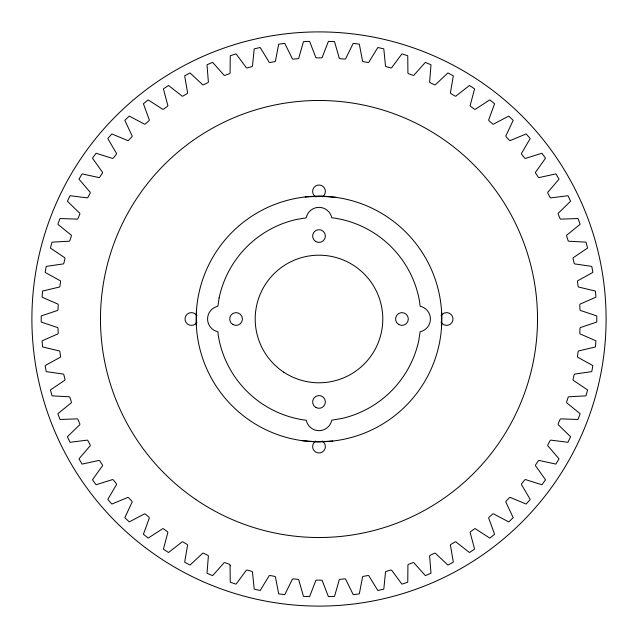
<?xml version="1.0" encoding="UTF-8"?>
<svg xmlns="http://www.w3.org/2000/svg" width="638" height="638" viewBox="0 0 638 638"><rect width="100%" height="100%" fill="white"/><g stroke="black" fill="none" stroke-linecap="round" stroke-linejoin="round"><path stroke-width="0.96" d="M196.337 325.149L196.536 309.733M441.464 328.267A122.815 122.815 0 0 0 265.799 208.307A122.815 122.815 0 0 0 249.737 420.426A122.815 122.815 0 0 0 441.464 328.267L441.663 312.851M195.914 323.514L196.927 322.19A6.38 6.38 0 0 1 187.301 323.889A6.38 6.38 0 0 1 187.301 314.111A6.38 6.38 0 0 1 196.927 315.81L195.914 314.486M442.086 314.486L441.073 315.81A6.38 6.38 0 0 1 450.699 314.111A6.38 6.38 0 0 1 450.699 323.889A6.38 6.38 0 0 1 441.073 322.19L442.086 323.514M323.689 195.73L322.405 196.791A6.38 6.38 0 0 0 323.721 187.109A6.38 6.38 0 0 0 313.952 187.492A6.38 6.38 0 0 0 316.033 197.046M314.486 442.086L315.81 441.073A6.38 6.38 0 0 0 314.111 450.699A6.38 6.38 0 0 0 323.889 450.699A6.38 6.38 0 0 0 322.19 441.073L323.514 442.086M305.155 196.967L320.563 196.193L335.939 197.357M332.845 441.033L317.437 441.807L302.061 440.643M314.67 196.089L315.204 196.464M230.087 565.842L230.246 582.247L236.068 584.137L245.845 570.962A1.212 1.212 0 0 1 247.337 570.133L251.715 571.337A1.212 1.212 0 0 1 252.568 572.82L254.203 589.137L260.168 590.501L268.726 576.505A1.212 1.212 0 0 1 270.137 575.54L274.603 576.353A1.212 1.212 0 0 1 275.592 577.757L278.678 593.858L284.747 594.68L292.005 579.974A1.212 1.212 0 0 1 293.328 578.889L297.85 579.296A1.212 1.212 0 0 1 298.959 580.604L303.481 596.37L309.597 596.642L315.507 581.346A1.212 1.212 0 0 1 316.735 580.141L321.265 580.141A1.212 1.212 0 0 1 322.493 581.346L328.403 596.642L334.519 596.37L339.041 580.604A1.212 1.212 0 0 1 340.15 579.296L344.672 578.889A1.212 1.212 0 0 1 345.995 579.974L353.253 594.68L359.322 593.858L362.408 577.757A1.212 1.212 0 0 1 363.397 576.353L367.863 575.54A1.212 1.212 0 0 1 369.274 576.505L377.832 590.501L383.797 589.137L385.432 572.82A1.212 1.212 0 0 1 386.285 571.337L390.663 570.133A1.212 1.212 0 0 1 392.155 570.962L401.932 584.137L407.754 582.247L407.913 565.842A1.212 1.212 0 0 1 408.639 564.287L412.882 562.692A1.212 1.212 0 0 1 414.453 563.394L425.363 575.635L430.993 573.227L429.685 556.878A1.212 1.212 0 0 1 430.259 555.267L434.35 553.298A1.212 1.212 0 0 1 435.969 553.856L447.94 565.069L453.331 562.166L450.564 546A1.212 1.212 0 0 1 450.994 544.342L454.886 542.013A1.212 1.212 0 0 1 456.553 542.42L469.48 552.516L474.584 549.151L470.381 533.296A1.212 1.212 0 0 1 470.661 531.606L474.329 528.934A1.212 1.212 0 0 1 476.028 529.189L489.801 538.089L494.594 534.277L488.979 518.861A1.212 1.212 0 0 1 489.107 517.155L492.528 514.164A1.212 1.212 0 0 1 494.235 514.268L508.757 521.9L513.183 517.665L506.213 502.824A1.212 1.212 0 0 1 506.189 501.109L509.323 497.823A1.212 1.212 0 0 1 511.038 497.776L526.183 504.068L530.21 499.458L521.932 485.295A1.212 1.212 0 0 1 521.756 483.596L524.588 480.047A1.212 1.212 0 0 1 526.286 479.84L541.933 484.752L545.53 479.8L536.024 466.442A1.212 1.212 0 0 1 535.697 464.759L538.193 460.971A1.212 1.212 0 0 1 539.868 460.612L555.897 464.105L559.032 458.85L548.369 446.393A1.212 1.212 0 0 1 547.89 444.75L550.036 440.746A1.212 1.212 0 0 1 551.679 440.244L567.948 442.286L570.603 436.767L558.864 425.315A1.212 1.212 0 0 1 558.234 423.72L560.02 419.549A1.212 1.212 0 0 1 561.607 418.903L577.996 419.469L580.149 413.743L567.429 403.391A1.212 1.212 0 0 1 566.664 401.852L568.067 397.538A1.212 1.212 0 0 1 569.582 396.748L585.963 395.855L587.59 389.954L573.993 380.782A1.212 1.212 0 0 1 573.091 379.323L574.104 374.897A1.212 1.212 0 0 1 575.548 373.972L591.777 371.611L592.869 365.59L578.506 357.671A1.212 1.212 0 0 1 577.478 356.299L578.084 351.809A1.212 1.212 0 0 1 579.44 350.756L595.398 346.952L595.94 340.851L580.923 334.256A1.212 1.212 0 0 1 579.783 332.98L579.982 328.45A1.212 1.212 0 0 1 581.242 327.286L596.785 322.062L596.785 315.938L581.242 310.714A1.212 1.212 0 0 1 579.982 309.55L579.783 305.02A1.212 1.212 0 0 1 580.923 303.744L595.94 297.149L595.398 291.048L579.44 287.244A1.212 1.212 0 0 1 578.084 286.191L577.478 281.701A1.212 1.212 0 0 1 578.506 280.329L592.869 272.41L591.777 266.389L575.548 264.028A1.212 1.212 0 0 1 574.104 263.103L573.091 258.677A1.212 1.212 0 0 1 573.993 257.218L587.59 248.046L585.963 242.145L569.582 241.252A1.212 1.212 0 0 1 568.067 240.462L566.664 236.148A1.212 1.212 0 0 1 567.429 234.609L580.149 224.257L577.996 218.531L561.607 219.097A1.212 1.212 0 0 1 560.02 218.451L558.234 214.28A1.212 1.212 0 0 1 558.864 212.685L570.603 201.233L567.948 195.714L551.679 197.756A1.212 1.212 0 0 1 550.036 197.254L547.89 193.25A1.212 1.212 0 0 1 548.369 191.607L559.032 179.15L555.897 173.895L539.868 177.388A1.212 1.212 0 0 1 538.193 177.029L535.697 173.241A1.212 1.212 0 0 1 536.024 171.558L545.53 158.2L541.933 153.248L526.286 158.16A1.212 1.212 0 0 1 524.588 157.953L521.756 154.404A1.212 1.212 0 0 1 521.932 152.705L530.21 138.542L526.183 133.932L511.038 140.224A1.212 1.212 0 0 1 509.323 140.177L506.189 136.891A1.212 1.212 0 0 1 506.213 135.176L513.183 120.335L508.757 116.1L494.235 123.732A1.212 1.212 0 0 1 492.528 123.836L489.107 120.845A1.212 1.212 0 0 1 488.979 119.139L494.594 103.723L489.801 99.911L476.028 108.811A1.212 1.212 0 0 1 474.329 109.066L470.661 106.394A1.212 1.212 0 0 1 470.381 104.704L474.584 88.849L469.48 85.484L456.553 95.58A1.212 1.212 0 0 1 454.886 95.987L450.994 93.658A1.212 1.212 0 0 1 450.564 92L453.331 75.834L447.94 72.931L435.969 84.144A1.212 1.212 0 0 1 434.35 84.702L430.259 82.733A1.212 1.212 0 0 1 429.685 81.122L430.993 64.773L425.363 62.364L414.453 74.606A1.212 1.212 0 0 1 412.882 75.308L408.639 73.713A1.212 1.212 0 0 1 407.913 72.158L407.754 55.753L401.932 53.863L392.155 67.038A1.212 1.212 0 0 1 390.663 67.867L386.285 66.663A1.212 1.212 0 0 1 385.432 65.18L383.797 48.863L377.832 47.499L369.274 61.495A1.212 1.212 0 0 1 367.863 62.46L363.397 61.647A1.212 1.212 0 0 1 362.408 60.243L359.322 44.142L353.253 43.32L345.995 58.026A1.212 1.212 0 0 1 344.672 59.111L340.15 58.704A1.212 1.212 0 0 1 339.041 57.396L334.519 41.63L328.403 41.358L322.493 56.654A1.212 1.212 0 0 1 321.265 57.859L316.735 57.859A1.212 1.212 0 0 1 315.507 56.654L309.597 41.358L303.481 41.63L298.959 57.396A1.212 1.212 0 0 1 297.85 58.704L293.328 59.111A1.212 1.212 0 0 1 292.005 58.026L284.747 43.32L278.678 44.142L275.592 60.243A1.212 1.212 0 0 1 274.603 61.647L270.137 62.46A1.212 1.212 0 0 1 268.726 61.495L260.168 47.499L254.203 48.863L252.568 65.18A1.212 1.212 0 0 1 251.715 66.663L247.337 67.867A1.212 1.212 0 0 1 245.845 67.038L236.068 53.863L230.246 55.753L230.087 72.158A1.212 1.212 0 0 1 229.361 73.713L225.118 75.308A1.212 1.212 0 0 1 223.547 74.606L212.637 62.364L207.007 64.773L208.315 81.122A1.212 1.212 0 0 1 207.741 82.733L203.65 84.702A1.212 1.212 0 0 1 202.031 84.144L190.06 72.931L184.669 75.834L187.436 92A1.212 1.212 0 0 1 187.006 93.658L183.114 95.987A1.212 1.212 0 0 1 181.447 95.58L168.52 85.484L163.416 88.849L167.619 104.704A1.212 1.212 0 0 1 167.339 106.394L163.671 109.066A1.212 1.212 0 0 1 161.972 108.811L148.199 99.911L143.406 103.723L149.021 119.139A1.212 1.212 0 0 1 148.893 120.845L145.472 123.836A1.212 1.212 0 0 1 143.765 123.732L129.243 116.1L124.817 120.335L131.787 135.176A1.212 1.212 0 0 1 131.811 136.891L128.677 140.177A1.212 1.212 0 0 1 126.962 140.224L111.817 133.932L107.79 138.542L116.068 152.705A1.212 1.212 0 0 1 116.244 154.404L113.412 157.953A1.212 1.212 0 0 1 111.714 158.16L96.067 153.248L92.47 158.2L101.976 171.558A1.212 1.212 0 0 1 102.303 173.241L99.807 177.029A1.212 1.212 0 0 1 98.132 177.388L82.103 173.895L78.968 179.15L89.631 191.607A1.212 1.212 0 0 1 90.11 193.25L87.964 197.254A1.212 1.212 0 0 1 86.321 197.756L70.052 195.714L67.397 201.233L79.136 212.685A1.212 1.212 0 0 1 79.766 214.28L77.98 218.451A1.212 1.212 0 0 1 76.393 219.097L60.004 218.531L57.851 224.257L70.571 234.609A1.212 1.212 0 0 1 71.336 236.148L69.933 240.462A1.212 1.212 0 0 1 68.418 241.252L52.037 242.145L50.41 248.046L64.007 257.218A1.212 1.212 0 0 1 64.909 258.677L63.896 263.103A1.212 1.212 0 0 1 62.452 264.028L46.223 266.389L45.131 272.41L59.493 280.329A1.212 1.212 0 0 1 60.522 281.701L59.916 286.191A1.212 1.212 0 0 1 58.56 287.244L42.602 291.048L42.06 297.149L57.077 303.744A1.212 1.212 0 0 1 58.218 305.02L58.018 309.55A1.212 1.212 0 0 1 56.758 310.714L41.215 315.938L41.215 322.062L56.758 327.286A1.212 1.212 0 0 1 58.018 328.45L58.218 332.98A1.212 1.212 0 0 1 57.077 334.256L42.06 340.851L42.602 346.952L58.56 350.756A1.212 1.212 0 0 1 59.916 351.809L60.522 356.299A1.212 1.212 0 0 1 59.493 357.671L45.131 365.59L46.223 371.611L62.452 373.972A1.212 1.212 0 0 1 63.896 374.897L64.909 379.323A1.212 1.212 0 0 1 64.007 380.782L50.41 389.954L52.037 395.855L68.418 396.748A1.212 1.212 0 0 1 69.933 397.538L71.336 401.852A1.212 1.212 0 0 1 70.571 403.391L57.851 413.743L60.004 419.469L76.393 418.903A1.212 1.212 0 0 1 77.98 419.549L79.766 423.72A1.212 1.212 0 0 1 79.136 425.315L67.397 436.767L70.052 442.286L86.321 440.244A1.212 1.212 0 0 1 87.964 440.746L90.11 444.75A1.212 1.212 0 0 1 89.631 446.393L78.968 458.85L82.103 464.105L98.132 460.612A1.212 1.212 0 0 1 99.807 460.971L102.303 464.759A1.212 1.212 0 0 1 101.976 466.442L92.47 479.8L96.067 484.752L111.714 479.84A1.212 1.212 0 0 1 113.412 480.047L116.244 483.596A1.212 1.212 0 0 1 116.068 485.295L107.79 499.458L111.817 504.068L126.962 497.776A1.212 1.212 0 0 1 128.677 497.823L131.811 501.109A1.212 1.212 0 0 1 131.787 502.824L124.817 517.665L129.243 521.9L143.765 514.268A1.212 1.212 0 0 1 145.472 514.164L148.893 517.155A1.212 1.212 0 0 1 149.021 518.861L143.406 534.277L148.199 538.089L161.972 529.189A1.212 1.212 0 0 1 163.671 528.934L167.339 531.606A1.212 1.212 0 0 1 167.619 533.296L163.416 549.151L168.52 552.516L181.447 542.42A1.212 1.212 0 0 1 183.114 542.013L187.006 544.342A1.212 1.212 0 0 1 187.436 546L184.669 562.166L190.06 565.069L202.031 553.856A1.212 1.212 0 0 1 203.65 553.298L207.741 555.267A1.212 1.212 0 0 1 208.315 556.878L207.007 573.227L212.637 575.635L223.547 563.394A1.212 1.212 0 0 1 225.118 562.692L229.361 564.287A1.212 1.212 0 0 1 230.087 565.842M219.137 297.826L217.901 306.24A13.047 13.047 0 0 0 217.901 331.76L218.356 336.074A102.08 102.08 0 0 0 304.143 419.995L306.24 420.171A13.007 13.007 0 0 0 331.76 420.171L342.359 418.368A102.08 102.08 0 0 0 418.863 340.174L420.099 331.76A13.047 13.047 0 0 0 420.099 306.24L419.645 301.926A102.08 102.08 0 0 0 333.857 218.005L331.76 217.829A13.015 13.015 0 0 0 306.232 217.829L295.641 219.631A102.08 102.08 0 0 0 219.137 297.826M195.77 499.45A218.515 218.515 0 0 0 536.893 335.492A218.515 218.515 0 0 0 224.337 122.049A218.515 218.515 0 0 0 195.77 499.45M315.81 407.467A6.38 6.38 0 0 0 325.38 401.94A6.38 6.38 0 0 0 315.81 396.413A6.38 6.38 0 0 0 315.81 407.467M232.87 324.527A6.38 6.38 0 0 0 242.44 319A6.38 6.38 0 0 0 232.87 313.473A6.38 6.38 0 0 0 232.87 324.527M315.81 241.587A6.38 6.38 0 0 0 325.38 236.06A6.38 6.38 0 0 0 315.81 230.533A6.38 6.38 0 0 0 315.81 241.587M398.75 324.527A6.38 6.38 0 0 0 408.32 319A6.38 6.38 0 0 0 398.75 313.473A6.38 6.38 0 0 0 398.75 324.527M283.695 372.137A63.8 63.8 0 0 0 382.672 323.003A63.8 63.8 0 0 0 290.633 261.851A63.8 63.8 0 0 0 283.695 372.137M145.416 547.683A287.1 287.1 0 0 0 603.835 354.983A287.1 287.1 0 0 0 207.741 54.334A287.1 287.1 0 0 0 145.416 547.683"/></g></svg>
